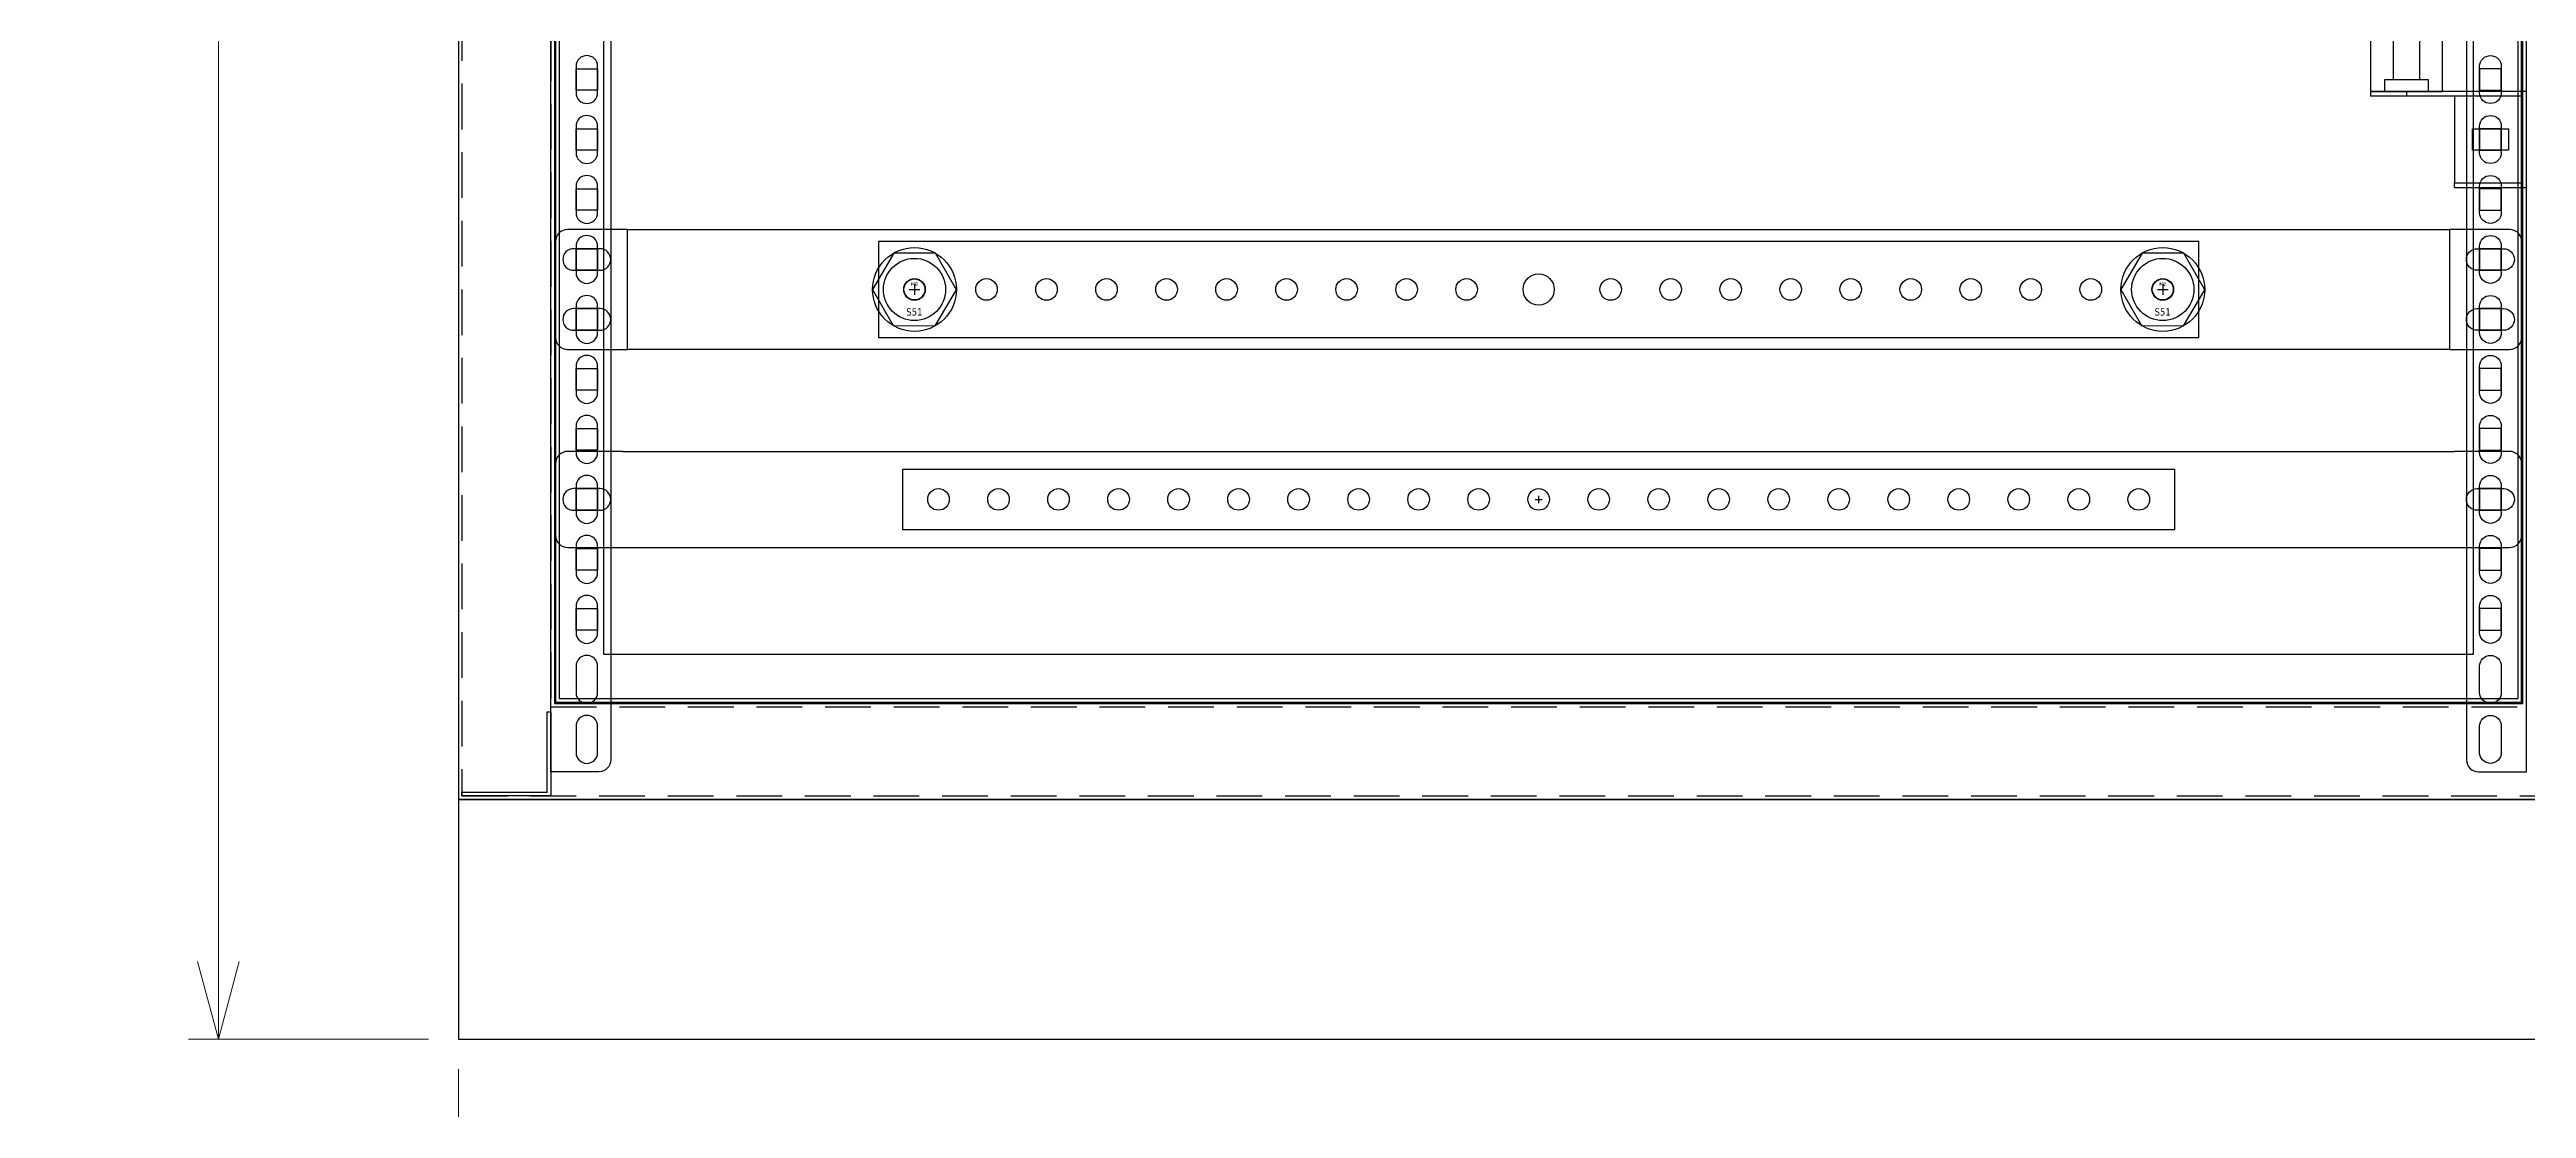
# Model space of a CAD drawing. Header units: millimetres. Extents: x 173893 to 258446, y -176540 to -123824.
# Drawn here: x 191979 to 193011, y -163756 to -163314 of the extents above; entities that cross this region are included whole.
import ezdxf

# ---------------------------------------------------------------- set-up
doc = ezdxf.new("R2010")
doc.units = ezdxf.units.MM
doc.header["$LTSCALE"] = 3
doc.linetypes.add('HIDDEN', pattern=[9.525, 6.35, -3.175])
for name, color, linetype in [('@.HIDDEN', 8, 'HIDDEN'), ('@.VISIBLE', 7, 'Continuous'), ('dim', 7, 'Continuous')]:
    doc.layers.add(name, color=color, linetype=linetype)
doc.styles.add('Ann_w01', font='romans.shx', dxfattribs={"width": 0.6, "bigfont": 'chineset.shx'})
doc.styles.get("Standard").update_dxf_attribs({"font": 'arial.ttf'})
doc.dimstyles.new('Dim 01_SC25', dxfattribs={"dimscale": 25, "dimtxt": 2, "dimasz": 1.3, "dimexe": 0.5, "dimexo": 0.5, "dimgap": 0.5, "dimtad": 1, "dimdec": 1, "dimzin": 12, "dimdsep": 46, "dimtxsty": 'Ann_w01', "dimblk": 'OPEN30', "dimcen": 1.5, "dimclrd": 6, "dimclre": 6, "dimclrt": 3, "dimadec": 1, "dimazin": 3, "dimtm": 1e-09, "dimtfac": 1, "dimtdec": 1, "dimtix": 1, "dimtmove": 0, "dimatfit": 3, "dimldrblk": 'OPEN30', "dimfxl": 1, "dimtolj": 1, "dimlwd": 0, "dimlwe": 0, "dimarcsym": 0})

# ---------------------------------------------------------------- blocks, each defined once
blk = doc.blocks.new('*U32')
at = {"color": 252}
for p, q in [((15, 25), (-15, 25)), ((-5.5, 30), (-5.5, 5)), ((5.5, 30), (5.5, 5))]:
    blk.add_line(p, q, dxfattribs=at)
at = {"color": 1}
blk.add_lwpolyline([(15, 0), (-15, 0), (-15, 35), (15, 35)], close=True, dxfattribs=at)
at = {"color": 252}
for points in [[(9, 35), (9, 30), (-9, 30), (-9, 35)], [(9, 0), (9, 5), (-9, 5), (-9, 0)]]:
    blk.add_lwpolyline(points, dxfattribs=at)
blk = doc.blocks.new('_Open30')
at = {"color": 0, "linetype": 'ByBlock', "lineweight": -2}
for p, q in [((-1, 0.268), (0, 0)), ((0, 0), (-1, -0.268)), ((0, 0), (-1, 0))]:
    blk.add_line(p, q, dxfattribs=at)
blk = doc.blocks.new('*D48')
at = {"layer": 'Defpoints', "color": 0, "transparency": 16777216}
for p in [(192149.5, -163726.8), (193049.5, -163726.8), (192149.5, -163826.8)]:
    blk.add_point(p, dxfattribs=at)
at = {"layer": 'dim', "color": 6, "lineweight": 0, "transparency": 16777216}
for p, q in [((192149.5, -163739.3), (192149.5, -163839.3)), ((193049.5, -163739.3), (193049.5, -163839.3)), ((193017, -163826.8), (192182, -163826.8))]:
    blk.add_line(p, q, dxfattribs=at)
at = {"layer": 'dim', "color": 6, "lineweight": 0, "transparency": 16777216, "xscale": 32.5, "yscale": 32.5, "zscale": 32.5, "rotation": 180}
blk.add_blockref('_Open30', (192149.5, -163826.8), dxfattribs=at)
at = {"layer": 'dim', "color": 6, "lineweight": 0, "transparency": 16777216, "xscale": 32.5, "yscale": 32.5, "zscale": 32.5}
blk.add_blockref('_Open30', (193049.5, -163826.8), dxfattribs=at)
at = {"layer": 'dim', "color": 3, "transparency": 16777216, "insert": (192599.5, -163789.3), "char_height": 50, "attachment_point": 5, "style": 'Ann_w01'}
blk.add_mtext('\\A1;900', dxfattribs=at)
blk = doc.blocks.new('*D49')
at = {"layer": 'Defpoints', "color": 0, "transparency": 16777216}
for p in [(192049.5, -161526.8), (192149.5, -161526.8), (192149.5, -163726.8)]:
    blk.add_point(p, dxfattribs=at)
at = {"layer": 'dim', "color": 6, "lineweight": 0, "transparency": 16777216}
for p, q in [((192137, -161526.8), (192037, -161526.8)), ((192049.5, -163694.3), (192049.5, -161559.3)), ((192137, -163726.8), (192037, -163726.8))]:
    blk.add_line(p, q, dxfattribs=at)
at = {"layer": 'dim', "color": 6, "lineweight": 0, "transparency": 16777216, "xscale": 32.5, "yscale": 32.5, "zscale": 32.5}
for p, rotation in [((192049.5, -161526.8), 90), ((192049.5, -163726.8), 270)]:
    blk.add_blockref('_Open30', p, dxfattribs=dict(at, rotation=rotation))
at = {"layer": 'dim', "color": 3, "transparency": 16777216, "insert": (192012, -162626.8), "char_height": 50, "attachment_point": 5, "rotation": 90, "style": 'Ann_w01'}
blk.add_mtext('\\A1;2200', dxfattribs=at)
blk = doc.blocks.new('Oval 20x9')
at = {"layer": '@.VISIBLE', "color": 2}
blk.add_lwpolyline([(-5.5, -4.5), (5.5, -4.5, 0.414214), (10, 0), (10, 0, 0.414214), (5.5, 4.5), (-5.5, 4.5, 0.414214), (-10, 0), (-10, 0, 0.414214)], format="xyb", close=True, dxfattribs=at)

msp = doc.modelspace()

# ---------------------------------------------------------------- linework, layer by layer
at = {"color": 252}
for p, q in [((192337.3, -163414.28), (192341.66, -163414.28)), ((192339.48, -163412.1), (192339.48, -163416.46)), ((192857.3, -163414.28), (192861.66, -163414.28)), ((192859.48, -163412.1), (192859.48, -163416.46))]:
    msp.add_line(p, q, dxfattribs=at)
for points in [[(192149.48, -163626.78), (193049.48, -163626.78), (193049.48, -161526.78), (192149.48, -161526.78)], [(192189.48, -163586.78), (193009.48, -163586.78), (193009.48, -161566.78), (192189.48, -161566.78)], [(192198.48, -163322.28), (192207.48, -163322.28), (192207.48, -163331.28), (192198.48, -163331.28)], [(193000.48, -163322.28), (192991.48, -163322.28), (192991.48, -163331.28), (193000.48, -163331.28)], [(192198.48, -163347.28), (192207.48, -163347.28), (192207.48, -163356.28), (192198.48, -163356.28)], [(193000.48, -163347.28), (192991.48, -163347.28), (192991.48, -163356.28), (193000.48, -163356.28)], [(192198.48, -163372.28), (192207.48, -163372.28), (192207.48, -163381.28), (192198.48, -163381.28)], [(193000.48, -163372.28), (192991.48, -163372.28), (192991.48, -163381.28), (193000.48, -163381.28)], [(192198.48, -163397.28), (192207.48, -163397.28), (192207.48, -163406.28), (192198.48, -163406.28)], [(192324.48, -163434.28), (192874.48, -163434.28), (192874.48, -163394.28), (192324.48, -163394.28)], [(193000.48, -163397.28), (192991.48, -163397.28), (192991.48, -163406.28), (193000.48, -163406.28)], [(192198.48, -163422.28), (192207.48, -163422.28), (192207.48, -163431.28), (192198.48, -163431.28)], [(193000.48, -163422.28), (192991.48, -163422.28), (192991.48, -163431.28), (193000.48, -163431.28)], [(192198.48, -163447.28), (192207.48, -163447.28), (192207.48, -163456.28), (192198.48, -163456.28)], [(193000.48, -163447.28), (192991.48, -163447.28), (192991.48, -163456.28), (193000.48, -163456.28)], [(192198.48, -163472.28), (192207.48, -163472.28), (192207.48, -163481.28), (192198.48, -163481.28)], [(193000.48, -163472.28), (192991.48, -163472.28), (192991.48, -163481.28), (193000.48, -163481.28)], [(192334.48, -163514.28), (192864.48, -163514.28), (192864.48, -163489.28), (192334.48, -163489.28)], [(192198.48, -163497.28), (192207.48, -163497.28), (192207.48, -163506.28), (192198.48, -163506.28)], [(193000.48, -163497.28), (192991.48, -163497.28), (192991.48, -163506.28), (193000.48, -163506.28)], [(192198.48, -163522.28), (192207.48, -163522.28), (192207.48, -163531.28), (192198.48, -163531.28)], [(193000.48, -163522.28), (192991.48, -163522.28), (192991.48, -163531.28), (193000.48, -163531.28)], [(192198.48, -163547.28), (192207.48, -163547.28), (192207.48, -163556.28), (192198.48, -163556.28)], [(193000.48, -163547.28), (192991.48, -163547.28), (192991.48, -163556.28), (193000.48, -163556.28)], [(193049.48, -163626.78), (192149.48, -163626.78), (192149.48, -163726.78), (193049.48, -163726.78)]]:
    msp.add_lwpolyline(points, close=True)
at = {"linetype": 'HIDDEN'}
for points in [[(192150.98, -163625.28), (193047.98, -163625.28), (193047.98, -161528.28), (192150.98, -161528.28)], [(192187.98, -163588.28), (193010.98, -163588.28), (193010.98, -161565.28), (192187.98, -161565.28)]]:
    msp.add_lwpolyline(points, close=True, dxfattribs=at)
at = {"color": 151}
for points in [[(192187.98, -161538.28), (192207.98, -161538.28, -0.4142136), (192212.98, -161543.28), (192212.98, -163610.28, -0.4142136), (192207.98, -163615.28), (192187.98, -163615.28)], [(193010.98, -161538.28), (192990.98, -161538.28, 0.4142136), (192985.98, -161543.28), (192985.98, -163610.28, 0.4142136), (192990.98, -163615.28), (193010.98, -163615.28)], [(192198.48, -163321.28), (192198.48, -163332.28, 0.4142136), (192202.98, -163336.78), (192202.98, -163336.78, 0.4142136), (192207.48, -163332.28), (192207.48, -163321.28, 0.4142136), (192202.98, -163316.78), (192202.98, -163316.78, 0.4142136)], [(193000.48, -163321.28), (193000.48, -163332.28, -0.4142136), (192995.98, -163336.78), (192995.98, -163336.78, -0.4142136), (192991.48, -163332.28), (192991.48, -163321.28, -0.4142136), (192995.98, -163316.78), (192995.98, -163316.78, -0.4142136)], [(192198.48, -163346.28), (192198.48, -163357.28, 0.4142136), (192202.98, -163361.78), (192202.98, -163361.78, 0.4142136), (192207.48, -163357.28), (192207.48, -163346.28, 0.4142136), (192202.98, -163341.78), (192202.98, -163341.78, 0.4142136)], [(193000.48, -163346.28), (193000.48, -163357.28, -0.4142136), (192995.98, -163361.78), (192995.98, -163361.78, -0.4142136), (192991.48, -163357.28), (192991.48, -163346.28, -0.4142136), (192995.98, -163341.78), (192995.98, -163341.78, -0.4142136)], [(192198.48, -163371.28), (192198.48, -163382.28, 0.4142136), (192202.98, -163386.78), (192202.98, -163386.78, 0.4142136), (192207.48, -163382.28), (192207.48, -163371.28, 0.4142136), (192202.98, -163366.78), (192202.98, -163366.78, 0.4142136)], [(193000.48, -163371.28), (193000.48, -163382.28, -0.4142136), (192995.98, -163386.78), (192995.98, -163386.78, -0.4142136), (192991.48, -163382.28), (192991.48, -163371.28, -0.4142136), (192995.98, -163366.78), (192995.98, -163366.78, -0.4142136)], [(192198.48, -163396.28), (192198.48, -163407.28, 0.4142136), (192202.98, -163411.78), (192202.98, -163411.78, 0.4142136), (192207.48, -163407.28), (192207.48, -163396.28, 0.4142136), (192202.98, -163391.78), (192202.98, -163391.78, 0.4142136)], [(193000.48, -163396.28), (193000.48, -163407.28, -0.4142136), (192995.98, -163411.78), (192995.98, -163411.78, -0.4142136), (192991.48, -163407.28), (192991.48, -163396.28, -0.4142136), (192995.98, -163391.78), (192995.98, -163391.78, -0.4142136)], [(192198.48, -163421.28), (192198.48, -163432.28, 0.4142136), (192202.98, -163436.78), (192202.98, -163436.78, 0.4142136), (192207.48, -163432.28), (192207.48, -163421.28, 0.4142136), (192202.98, -163416.78), (192202.98, -163416.78, 0.4142136)], [(193000.48, -163421.28), (193000.48, -163432.28, -0.4142136), (192995.98, -163436.78), (192995.98, -163436.78, -0.4142136), (192991.48, -163432.28), (192991.48, -163421.28, -0.4142136), (192995.98, -163416.78), (192995.98, -163416.78, -0.4142136)], [(192198.48, -163446.28), (192198.48, -163457.28, 0.4142136), (192202.98, -163461.78), (192202.98, -163461.78, 0.4142136), (192207.48, -163457.28), (192207.48, -163446.28, 0.4142136), (192202.98, -163441.78), (192202.98, -163441.78, 0.4142136)], [(193000.48, -163446.28), (193000.48, -163457.28, -0.4142136), (192995.98, -163461.78), (192995.98, -163461.78, -0.4142136), (192991.48, -163457.28), (192991.48, -163446.28, -0.4142136), (192995.98, -163441.78), (192995.98, -163441.78, -0.4142136)], [(192198.48, -163471.28), (192198.48, -163482.28, 0.4142136), (192202.98, -163486.78), (192202.98, -163486.78, 0.4142136), (192207.48, -163482.28), (192207.48, -163471.28, 0.4142136), (192202.98, -163466.78), (192202.98, -163466.78, 0.4142136)], [(193000.48, -163471.28), (193000.48, -163482.28, -0.4142136), (192995.98, -163486.78), (192995.98, -163486.78, -0.4142136), (192991.48, -163482.28), (192991.48, -163471.28, -0.4142136), (192995.98, -163466.78), (192995.98, -163466.78, -0.4142136)], [(192198.48, -163496.28), (192198.48, -163507.28, 0.4142136), (192202.98, -163511.78), (192202.98, -163511.78, 0.4142136), (192207.48, -163507.28), (192207.48, -163496.28, 0.4142136), (192202.98, -163491.78), (192202.98, -163491.78, 0.4142136)], [(193000.48, -163496.28), (193000.48, -163507.28, -0.4142136), (192995.98, -163511.78), (192995.98, -163511.78, -0.4142136), (192991.48, -163507.28), (192991.48, -163496.28, -0.4142136), (192995.98, -163491.78), (192995.98, -163491.78, -0.4142136)], [(192198.48, -163521.28), (192198.48, -163532.28, 0.4142136), (192202.98, -163536.78), (192202.98, -163536.78, 0.4142136), (192207.48, -163532.28), (192207.48, -163521.28, 0.4142136), (192202.98, -163516.78), (192202.98, -163516.78, 0.4142136)], [(193000.48, -163521.28), (193000.48, -163532.28, -0.4142136), (192995.98, -163536.78), (192995.98, -163536.78, -0.4142136), (192991.48, -163532.28), (192991.48, -163521.28, -0.4142136), (192995.98, -163516.78), (192995.98, -163516.78, -0.4142136)], [(192198.48, -163546.28), (192198.48, -163557.28, 0.4142136), (192202.98, -163561.78), (192202.98, -163561.78, 0.4142136), (192207.48, -163557.28), (192207.48, -163546.28, 0.4142136), (192202.98, -163541.78), (192202.98, -163541.78, 0.4142136)], [(193000.48, -163546.28), (193000.48, -163557.28, -0.4142136), (192995.98, -163561.78), (192995.98, -163561.78, -0.4142136), (192991.48, -163557.28), (192991.48, -163546.28, -0.4142136), (192995.98, -163541.78), (192995.98, -163541.78, -0.4142136)], [(192198.48, -163571.28), (192198.48, -163582.28, 0.4142136), (192202.98, -163586.78), (192202.98, -163586.78, 0.4142136), (192207.48, -163582.28), (192207.48, -163571.28, 0.4142136), (192202.98, -163566.78), (192202.98, -163566.78, 0.4142136)], [(193000.48, -163571.28), (193000.48, -163582.28, -0.4142136), (192995.98, -163586.78), (192995.98, -163586.78, -0.4142136), (192991.48, -163582.28), (192991.48, -163571.28, -0.4142136), (192995.98, -163566.78), (192995.98, -163566.78, -0.4142136)], [(192198.48, -163596.28), (192198.48, -163607.28, 0.4142136), (192202.98, -163611.78), (192202.98, -163611.78, 0.4142136), (192207.48, -163607.28), (192207.48, -163596.28, 0.4142136), (192202.98, -163591.78), (192202.98, -163591.78, 0.4142136)], [(193000.48, -163596.28), (193000.48, -163607.28, -0.4142136), (192995.98, -163611.78), (192995.98, -163611.78, -0.4142136), (192991.48, -163607.28), (192991.48, -163596.28, -0.4142136), (192995.98, -163591.78), (192995.98, -163591.78, -0.4142136)]]:
    msp.add_lwpolyline(points, format="xyb", close=True, dxfattribs=at)
at = {"color": 6}
for points in [[(192189.98, -163586.28), (193008.98, -163586.28), (193008.98, -161567.28), (192189.98, -161567.28)], [(192191.48, -163584.78), (193007.48, -163584.78), (193007.48, -161568.78), (192191.48, -161568.78)], [(192209.98, -163566.28), (192988.98, -163566.28), (192988.98, -161587.28), (192209.98, -161587.28)]]:
    msp.add_lwpolyline(points, close=True, dxfattribs=at)
at = {"color": 1}
for points in [[(192330.84, -163399.11), (192322.02, -163414.31), (192330.66, -163429.35), (192348.12, -163429.45), (192356.94, -163414.38), (192348.3, -163399.21)], [(192850.84, -163399.11), (192842.02, -163414.31), (192850.66, -163429.35), (192868.12, -163429.45), (192876.94, -163414.38), (192868.3, -163399.21)], [(192187.98, -163590.28), (192187.98, -163625.28), (192150.98, -163625.28), (192150.98, -163623.78), (192186.48, -163623.78), (192186.48, -163590.28)]]:
    msp.add_lwpolyline(points, close=True, dxfattribs=at)
for centre, radius in [((192339.48, -163414.28), 17.46), ((192859.48, -163414.28), 17.46), ((192339.48, -163414.28), 12.96), ((192859.48, -163414.28), 12.96), ((192339.48, -163414.28), 4.37), ((192859.48, -163414.28), 4.37)]:
    msp.add_circle(centre, radius, dxfattribs=at)
for centre, radius in [((192599.48, -163414.28), 6.5), ((192339.48, -163414.28), 4.5), ((192369.48, -163414.28), 4.5), ((192394.48, -163414.28), 4.5), ((192419.48, -163414.28), 4.5), ((192444.48, -163414.28), 4.5), ((192469.48, -163414.28), 4.5), ((192494.48, -163414.28), 4.5), ((192519.48, -163414.28), 4.5), ((192544.48, -163414.28), 4.5), ((192569.48, -163414.28), 4.5), ((192629.48, -163414.28), 4.5), ((192654.48, -163414.28), 4.5), ((192679.48, -163414.28), 4.5), ((192704.48, -163414.28), 4.5), ((192729.48, -163414.28), 4.5), ((192754.48, -163414.28), 4.5), ((192779.48, -163414.28), 4.5), ((192804.48, -163414.28), 4.5), ((192829.48, -163414.28), 4.5), ((192859.48, -163414.28), 4.5), ((192349.48, -163501.78), 4.5), ((192374.48, -163501.78), 4.5), ((192399.48, -163501.78), 4.5), ((192424.48, -163501.78), 4.5), ((192449.48, -163501.78), 4.5), ((192474.48, -163501.78), 4.5), ((192499.48, -163501.78), 4.5), ((192524.48, -163501.78), 4.5), ((192549.48, -163501.78), 4.5), ((192574.48, -163501.78), 4.5), ((192599.48, -163501.78), 4.5), ((192624.48, -163501.78), 4.5), ((192649.48, -163501.78), 4.5), ((192674.48, -163501.78), 4.5), ((192699.48, -163501.78), 4.5), ((192724.48, -163501.78), 4.5), ((192749.48, -163501.78), 4.5), ((192774.48, -163501.78), 4.5), ((192799.48, -163501.78), 4.5), ((192824.48, -163501.78), 4.5), ((192849.48, -163501.78), 4.5)]:
    msp.add_circle(centre, radius)
at = {"layer": '@.HIDDEN', "linetype": 'HIDDEN'}
for p, q in [((192599.48, -163500.28), (192599.48, -163503.28)), ((192597.98, -163501.78), (192600.98, -163501.78))]:
    msp.add_line(p, q, dxfattribs=at)
at = {"layer": '@.VISIBLE', "color": 4}
for p, q in [((192945.98, -163331.78), (192945.98, -163333.78)), ((192960.98, -163331.78), (192960.98, -163333.78)), ((192980.98, -163371.78), (192980.98, -163369.78))]:
    msp.add_line(p, q, dxfattribs=at)
at = {"layer": '@.VISIBLE'}
for p, q in [((192217.98, -163481.78), (192980.98, -163481.78)), ((192217.98, -163521.78), (192980.98, -163521.78))]:
    msp.add_line(p, q, dxfattribs=at)
at = {"layer": '@.VISIBLE', "color": 4}
for points in [[(192980.98, -163371.78), (193010.98, -163371.78), (193010.98, -163331.78), (192945.98, -163331.78)], [(192980.98, -163369.78), (193008.98, -163369.78), (193008.98, -163333.78), (192945.98, -163333.78)], [(192980.98, -163333.78), (192980.98, -163369.78)]]:
    msp.add_lwpolyline(points, dxfattribs=at)
msp.add_lwpolyline([(193003.48, -163356.28), (192988.48, -163356.28), (192988.48, -163347.28), (193003.48, -163347.28)], close=True, dxfattribs=at)
at = {"layer": '@.VISIBLE'}
for points in [[(192219.98, -163389.28), (192194.98, -163389.28, 0.4142136), (192189.98, -163394.28), (192189.98, -163434.28, 0.4142136), (192194.98, -163439.28), (192219.98, -163439.28)], [(192978.98, -163439.28), (193003.98, -163439.28, 0.4142136), (193008.98, -163434.28), (193008.98, -163394.28, 0.4142136), (193003.98, -163389.28), (192978.98, -163389.28)], [(192217.98, -163481.78), (192194.98, -163481.78, 0.4142136), (192189.98, -163486.78), (192189.98, -163516.78, 0.4142136), (192194.98, -163521.78), (192217.98, -163521.78)], [(192980.98, -163521.78), (193003.98, -163521.78, 0.4142136), (193008.98, -163516.78), (193008.98, -163486.78, 0.4142136), (193003.98, -163481.78), (192980.98, -163481.78)]]:
    msp.add_lwpolyline(points, format="xyb", dxfattribs=at)
msp.add_lwpolyline([(192219.98, -163389.28), (192978.98, -163389.28), (192978.98, -163439.28), (192219.98, -163439.28)], close=True, dxfattribs=at)

# ---------------------------------------------------------------- block references
at = {"xscale": -1}
msp.add_blockref('*U32', (192960.98, -163331.79), dxfattribs=at)
at = {"layer": '@.VISIBLE'}
for p in [(192202.98, -163401.78), (192202.98, -163426.78), (192202.98, -163501.78), (192202.98, -163501.78)]:
    msp.add_blockref('Oval 20x9', p, dxfattribs=at)
at = {"layer": '@.VISIBLE', "xscale": -1}
for p in [(192995.98, -163401.78), (192995.98, -163426.78), (192995.98, -163501.78), (192995.98, -163501.78)]:
    msp.add_blockref('Oval 20x9', p, dxfattribs=at)

# ---------------------------------------------------------------- texts
at = {"color": 1, "width": 30.0978, "attachment_point": 5}
for s, insert, char_height in [('{\\fTahoma|b0|i0|c0|p34;M8}', (192339.44, -163412.03), 1.5), ('{\\fTahoma|b0|i0|c0|p34;M8}', (192859.44, -163412.03), 1.5), ('{\\fTahoma|b0|i0|c0|p34;S51}', (192339.44, -163423.67), 3), ('{\\fTahoma|b0|i0|c0|p34;S51}', (192859.44, -163423.67), 3)]:
    msp.add_mtext(s, dxfattribs=dict(at, insert=insert, char_height=char_height))

# ---------------------------------------------------------------- dimensions: what is measured, and where the dimension line sits
at = {"layer": 'dim'}
dim = msp.add_linear_dim(base=(192049.48, -161526.78), p1=(192149.48, -163726.78), p2=(192149.48, -161526.78), angle=90, dimstyle='Dim 01_SC25', dxfattribs=at)
dim.commit()
dim.dimension.update_dxf_attribs({"geometry": '*D49', "text_midpoint": (192011.98, -162626.78)})
dim = msp.add_linear_dim(base=(192149.48, -163826.78), p1=(193049.48, -163726.78), p2=(192149.48, -163726.78), dimstyle='Dim 01_SC25', dxfattribs=at)
dim.commit()
dim.dimension.update_dxf_attribs({"geometry": '*D48', "text_midpoint": (192599.48, -163789.28)})

doc.saveas('drawing.dxf')
